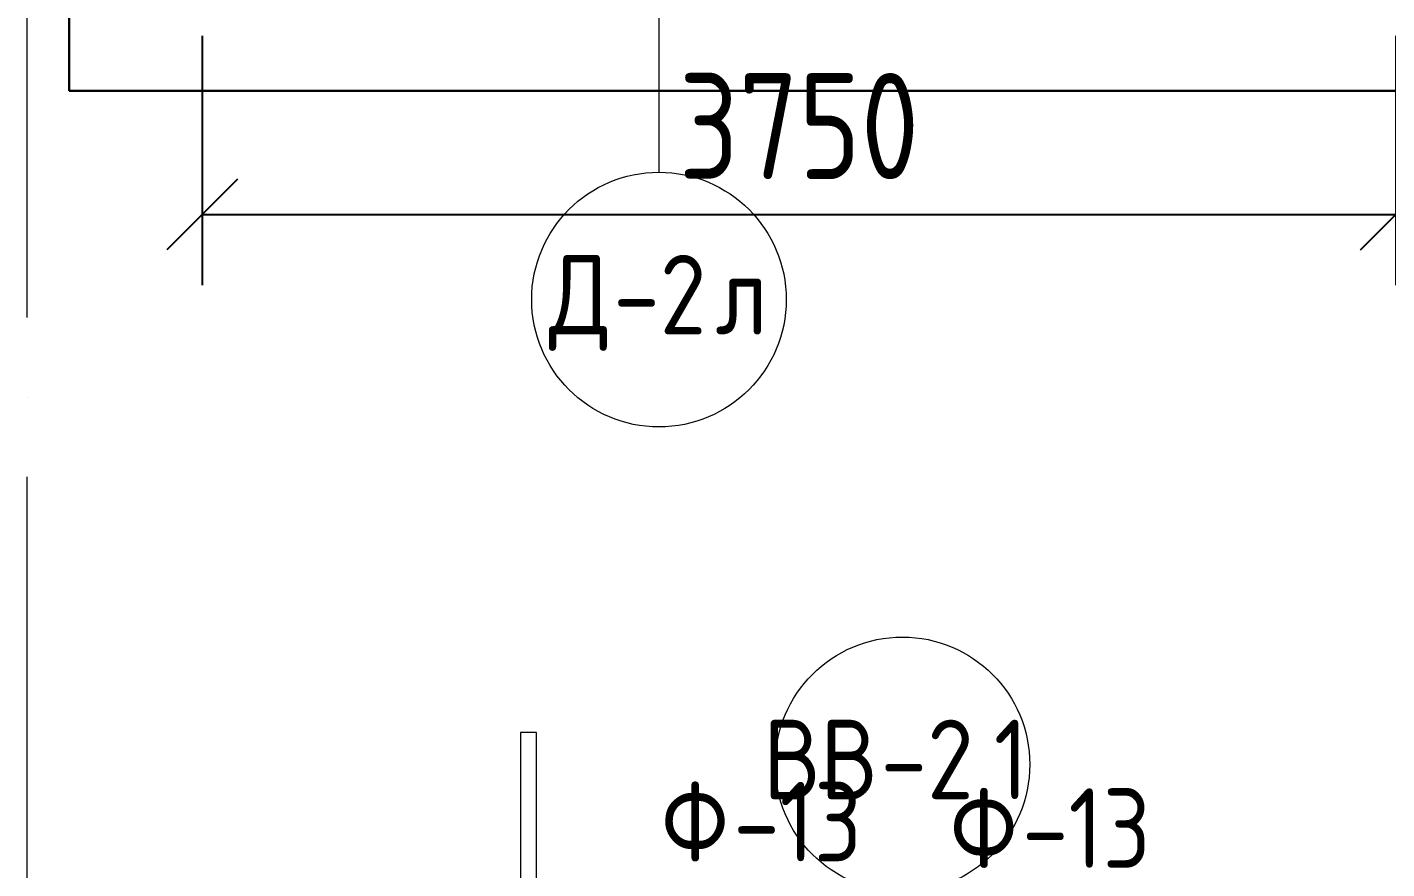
# Model space of a CAD drawing. Header units: millimetres. Extents: x -592259 to 288321, y -552984 to 293768.
# Drawn here: x 10062 to 14334, y -207294 to -204651 of the extents above; entities that cross this region are included whole.
import ezdxf

# ---------------------------------------------------------------- set-up
doc = ezdxf.new("R2010")
doc.units = ezdxf.units.MM
doc.linetypes.add('ADSK_Линия сетки', pattern=[2500, 2000, -250, 0, -250])
doc.layers.get('Defpoints').update_dxf_attribs({"color": 250})
for name, color, linetype, lineweight in [('0) Расчет', 250, 'Continuous', 60), ('2)Фархверки', 40, 'Continuous', 30), ('4) Штукатурка', 6, 'Continuous', 30), ('4.5) Штук Гипсовая по ЖБ', 6, 'Continuous', 30), ('4.6) Швы', 6, 'Continuous', 30), ('A-DOOR-____-IDEN', 250, 'Continuous', 9), ('A-DOOR-____-MCUT', 250, 'Continuous', 5), ('A-DOOR-____-OTLN', 250, 'Continuous', 5), ('A-DOOR-FRAM-MCUT', 250, 'Continuous', 5), ('A-DOOR-FRAM-OTLN', 250, 'Continuous', 5), ('A-DOOR-GLAZ-MCUT', 250, 'Continuous', 5), ('S-GRID-____-OTLN', 250, 'Continuous', 9)]:
    doc.layers.add(name, color=color, linetype=linetype, lineweight=lineweight)
doc.styles.add('GOST Common_1', font='', dxfattribs={"width": 0.9, "height": 250})
doc.styles.get("Standard").update_dxf_attribs({"font": 'ГОСТ тип А.ttf'})
doc.styles.get('GOST Common_1').set_extended_font_data('GOST Common')
doc.dimstyles.new('А3', dxfattribs={"dimtxt": 333, "dimasz": 222, "dimexe": 222, "dimexo": 111, "dimgap": 111, "dimtad": 1, "dimtoh": 1, "dimdec": 0, "dimrnd": 0.0015, "dimzin": 0, "dimdsep": 46, "dimtxsty": 'Standard', "dimblk": 'OBLIQUE', "dimcen": 0, "dimclrd": 7, "dimclre": 7, "dimclrt": 7, "dimadec": 0, "dimazin": 0, "dimtfac": 1, "dimtdec": 0, "dimtofl": 0, "dimtmove": 0, "dimatfit": 3, "dimfxl": 1, "dimtolj": 1, "dimtzin": 0, "dimarcsym": 0})

# ---------------------------------------------------------------- blocks, each defined once
blk = doc.blocks.new('Дверь_СКБ_2Ст_Фрамуга1 - Н_ВВ-2_1_2500x2600h_Учебные помещения_Фрамуга слева_не ПБ-42111865-АР1_Маркировочный план 3 этажа')
at = {"layer": 'A-DOOR-____-OTLN'}
h = blk.add_hatch(dxfattribs=at)
h.set_pattern_fill('FP_12', color=256, style=0, pattern_type=2)
h.set_pattern_definition([(135, (1051.41, 164.685), (-14.1421, -14.1421), []), (225, (1051.41, 164.685), (14.1421, -14.1421), [])])
h.paths.add_polyline_path([(1237.5, -100), (1262.5, -100), (1262.5, 100), (1237.5, 100), (1237.5, 98)])
at = {"layer": 'A-DOOR-FRAM-OTLN'}
h = blk.add_hatch(dxfattribs=at)
h.set_pattern_fill('FP_13', color=256, style=0, pattern_type=2)
h.set_pattern_definition([(45, (-1071.384, 164.685), (-14.1421, 14.1421), []), (135, (-1071.384, 164.685), (-14.1421, -14.1421), [])])
h.paths.add_polyline_path([(-1237.5, -100), (-1212.5, -100), (-1212.5, 100), (-1237.5, 100)])
at = {"layer": 'A-DOOR-____-MCUT'}
for p, q in [((-1187.5, 1100), (-1187.5, 100)), ((-1137.5, 1100), (-1187.5, 1100)), ((-1137.5, 100), (-1137.5, 1100)), ((-1187.5, 100), (-1137.5, 100))]:
    blk.add_line(p, q, dxfattribs=at)
at = {"layer": 'A-DOOR-____-OTLN'}
for centre, radius, start, end in [((-1197.5, 100), 500, 360, 30), ((-177.5, 100), 520, 150, 180)]:
    blk.add_arc(centre, radius, start, end, dxfattribs=at)
at = {"layer": 'A-DOOR-FRAM-MCUT'}
for p, q in [((-1197.5, 108), (-1267.5, 108)), ((-1267.5, 108), (-1267.5, 100)), ((-1267.5, 100), (-1197.5, 100)), ((-1212.5, 100), (-1237.5, 100)), ((-1237.5, 100), (-1237.5, -100)), ((-1187.5, 100), (-1212.5, 100)), ((-1212.5, 100), (-1212.5, 20)), ((-1212.5, -100), (-1212.5, 100)), ((-1197.5, 100), (-1197.5, 108)), ((-1187.5, 60), (-1187.5, 100)), ((-187.5, 100), (-187.5, 60)), ((-162.5, 100), (-187.5, 100)), ((-177.5, 108), (-177.5, 100)), ((-107.5, 108), (-177.5, 108)), ((-177.5, 100), (-177.5, 20)), ((-167.5, 108), (-167.5, 100)), ((-97.5, 108), (-167.5, 108)), ((-112.5, 100), (-162.5, 100)), ((-162.5, 20), (-162.5, 100)), ((-162.5, 20), (-162.5, 100)), ((-112.5, 100), (-112.5, 20)), ((-107.5, 100), (-107.5, 108)), ((-97.5, 100), (-97.5, 108)), ((-97.5, 100), (-97.5, 20)), ((-97.5, 100), (1237.5, 100)), ((1292.5, 108), (1222.5, 108)), ((1222.5, 108), (1222.5, 100)), ((1222.5, 100), (1222.5, 20)), ((1222.5, 100), (1292.5, 100)), ((1237.5, 100), (1237.5, 20)), ((1262.5, 100), (1237.5, 100)), ((1237.5, 100), (1237.5, -100)), ((1262.5, -100), (1262.5, 100)), ((1292.5, 100), (1292.5, 108)), ((-1177.5, 60), (-1187.5, 60)), ((-1177.5, 20), (-1177.5, 60)), ((-187.5, 60), (-197.5, 60)), ((-197.5, 60), (-197.5, 20)), ((-1212.5, 20), (-1177.5, 20)), ((-1197.5, 20), (-1212.5, 20)), ((-1212.5, 20), (-1212.5, -100)), ((-1197.5, -100), (-1197.5, 20)), ((-197.5, 20), (-162.5, 20)), ((-177.5, 12), (-177.5, 20)), ((-107.5, 12), (-177.5, 12)), ((-167.5, 20), (-167.5, 12)), ((-167.5, 12), (-97.5, 12)), ((-112.5, 20), (-162.5, 20)), ((-107.5, 20), (-107.5, 12)), ((-97.5, 12), (-97.5, 20)), ((1237.5, 20), (-97.5, 20)), ((1237.5, 20), (1222.5, 20)), ((1222.5, 20), (1222.5, -100)), ((1237.5, -100), (1237.5, 20)), ((-1197.5, -100), (-1267.5, -100)), ((-1267.5, -100), (-1267.5, -108)), ((-1267.5, -108), (-1197.5, -108)), ((-1237.5, -100), (-1212.5, -100)), ((-1212.5, -100), (-1197.5, -100)), ((-1197.5, -108), (-1197.5, -100)), ((1222.5, -100), (1237.5, -100)), ((1292.5, -100), (1222.5, -100)), ((1222.5, -100), (1222.5, -108)), ((1222.5, -108), (1292.5, -108)), ((1237.5, -100), (1262.5, -100)), ((1292.5, -108), (1292.5, -100))]:
    blk.add_line(p, q, dxfattribs=at)
at = {"layer": 'A-DOOR-GLAZ-MCUT'}
for p, q in [((1222.5, 70), (-112.5, 70)), ((1222.5, 50), (-112.5, 50))]:
    blk.add_line(p, q, dxfattribs=at)
blk = doc.blocks.new('ADSK_Марка_Дверь - Типоразмер_ADSK_Марка-30565456-АР1_Маркировочный план 3 этажа')
at = {"layer": 'A-DOOR-____-IDEN'}
blk.add_circle((0, 0), 4, dxfattribs=at)
blk = doc.blocks.new('_Oblique')
at = {"color": 0, "linetype": 'ByBlock', "lineweight": -2}
blk.add_line((-0.5, -0.5), (0.5, 0.5), dxfattribs=at)
blk = doc.blocks.new('*D5452')
at = {"layer": '0) Расчет', "color": 7, "lineweight": -2, "transparency": 16777216}
for p, q in [((10611.8, -204677.4), (10611.8, -205460.8)), ((14361.8, -204677.4), (14361.8, -205460.8)), ((10611.8, -205238.8), (14361.8, -205238.8))]:
    blk.add_line(p, q, dxfattribs=at)
at = {"layer": 'Defpoints', "color": 0, "transparency": 16777216}
for p in [(10611.8, -204566.4), (14361.8, -204566.4), (14361.8, -205238.8)]:
    blk.add_point(p, dxfattribs=at)
at = {"layer": '0) Расчет', "color": 7, "lineweight": -2, "transparency": 16777216, "xscale": 222, "yscale": 222, "zscale": 222, "rotation": 180}
blk.add_blockref('_Oblique', (10611.8, -205238.8), dxfattribs=at)
at = {"layer": '0) Расчет', "color": 7, "lineweight": -2, "transparency": 16777216, "xscale": 222, "yscale": 222, "zscale": 222}
blk.add_blockref('_Oblique', (14361.8, -205238.8), dxfattribs=at)
at = {"layer": '0) Расчет', "color": 7, "transparency": 16777216, "insert": (12486.8, -204961.3), "char_height": 333, "attachment_point": 5}
blk.add_mtext('\\A1;3750', dxfattribs=at)

msp = doc.modelspace()

# ---------------------------------------------------------------- linework, layer by layer
at = {"layer": '4) Штукатурка'}
msp.add_line((10193.6193, -204850.8119), (19445.7334, -204850.8119), dxfattribs=at)
at = {"layer": '4.5) Штук Гипсовая по ЖБ'}
msp.add_line((10193.6193, -204850.8119), (10193.6193, -201099.9), dxfattribs=at)
at = {"layer": '4.6) Швы'}
for points in [[(10193.6193, -204850.8119), (11437.4238, -204850.8119)], [(14307.1225, -204850.8119), (15550.927, -204850.8119)]]:
    msp.add_lwpolyline(points, dxfattribs=at)
at = {"layer": 'A-DOOR-____-IDEN', "color": 18, "true_color": 0x000000}
msp.add_line((12046.7763, -204506.3886), (12046.7763, -205106.3886), dxfattribs=at)
at = {"layer": 'S-GRID-____-OTLN', "color": 18, "linetype": 'ADSK_Линия сетки', "true_color": 0x000000}
msp.add_line((10061.7763, -220563.733), (10061.7763, -199653.1503), dxfattribs=at)

# ---------------------------------------------------------------- block references
at = {"layer": 'A-DOOR-____-IDEN', "color": 18, "true_color": 0x000000, "xscale": 99.99999999999993, "yscale": 99.99999999999993, "zscale": 99.99999999999993}
for p in [(12046.7763, -205506.3886), (12811.7983, -206966.3892)]:
    msp.add_blockref('ADSK_Марка_Дверь - Типоразмер_ADSK_Марка-30565456-АР1_Маркировочный план 3 этажа', p, dxfattribs=at)
at = {"layer": 'A-DOOR-____-OTLN', "color": 18, "true_color": 0x000000}
msp.add_blockref('Дверь_СКБ_2Ст_Фрамуга1 - Н_ВВ-2_1_2500x2600h_Учебные помещения_Фрамуга слева_не ПБ-42111865-АР1_Маркировочный план 3 этажа', (12799.2983, -207966.3892), dxfattribs=at)

# ---------------------------------------------------------------- texts
at = {"layer": '2)Фархверки', "char_height": 250, "attachment_point": 1, "style": 'GOST Common_1'}
for s, insert, width in [('\\fGOST Common|b0|i0|c204|p34|;\\W.9;Ф', (12053.9727, -207021.3776), 274.177125), ('-13', (12280.1915, -207021.3776), 526.708687), ('\\fGOST Common|b0|i0|c204|p34|;\\W.9;Ф', (12961.1386, -207041.604), 274.177125), ('-13', (13187.3573, -207041.604), 526.708687)]:
    msp.add_mtext(s, dxfattribs=dict(at, insert=insert, width=width))
at = {"layer": 'A-DOOR-____-IDEN', "color": 18, "true_color": 0x000000, "char_height": 250, "attachment_point": 1, "style": 'GOST Common_1'}
for s, insert, width in [('\\fGOST Common|b0|i0|c204|p34|;\\W.9;Д', (11700.7189, -205365.938), 245.316375), ('-2', (11903.1252, -205365.938), 389.620125), ('\\fGOST Common|b0|i0|c204|p34|;\\W.9;л', (12224.5939, -205365.938), 194.810062), ('ВВ', (12373.9409, -206825.9386), 447.341625), ('-2.1', (12743.0346, -206825.9386), 606.07575)]:
    msp.add_mtext(s, dxfattribs=dict(at, insert=insert, width=width))

# ---------------------------------------------------------------- dimensions: what is measured, and where the dimension line sits
at = {"layer": '0) Расчет'}
dim = msp.add_linear_dim(base=(14361.7544, -205238.796), p1=(10611.8141, -204566.3886), p2=(14361.7544, -204566.3886), dimstyle='А3', dxfattribs=at)
dim.commit()
dim.dimension.update_dxf_attribs({"geometry": '*D5452', "text_midpoint": (12486.7843, -204961.296)})

doc.saveas('drawing.dxf')
